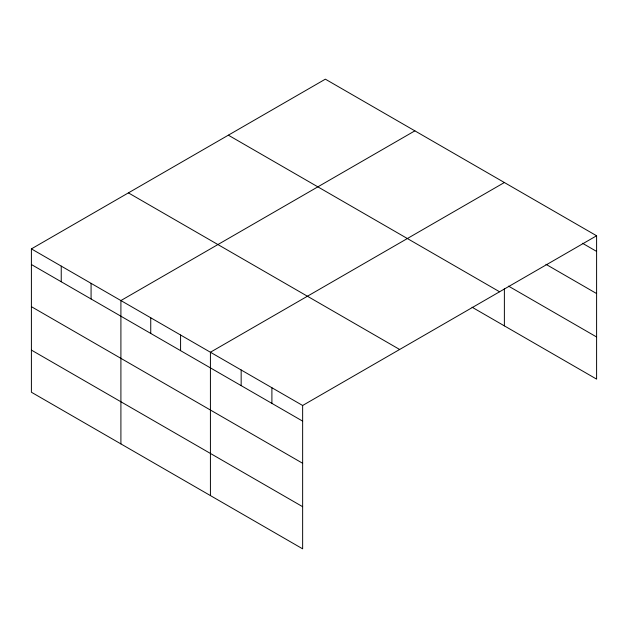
<?xml version="1.0" encoding="UTF-8"?>
<svg xmlns="http://www.w3.org/2000/svg" width="628" height="628" viewBox="0 0 628 628"><rect width="100%" height="100%" fill="white"/><g stroke="black" fill="none" stroke-linecap="round" stroke-linejoin="round"><path stroke-width="0.94" d="M31.4 248.884L302.641 405.484L302.641 548.833L31.4 392.233L31.4 248.884L325.359 79.167L596.6 235.767L596.6 379.116L472.06 307.21M414.873 130.844L120.906 300.561L120.906 443.91M504.378 182.52L210.419 352.237L210.419 495.586M302.641 405.484L596.6 235.767M582.478 243.256L596.6 251.412M545.92 264.294L596.6 293.559M508.531 286.125L596.6 336.977M228.356 135.177L499.59 291.777M128.41 192.882L399.644 349.474M31.4 264.529L302.641 421.129M31.4 306.676L302.641 463.276M31.4 350.094L302.641 506.694M504.378 288.629L504.378 325.869M271.9 387.735L271.9 403.38M241.16 369.986L241.16 385.639M180.581 335.014L180.581 350.659M150.744 317.792L150.744 333.437M91.076 283.338L91.076 298.983M61.238 266.107L61.238 281.76"/></g></svg>
